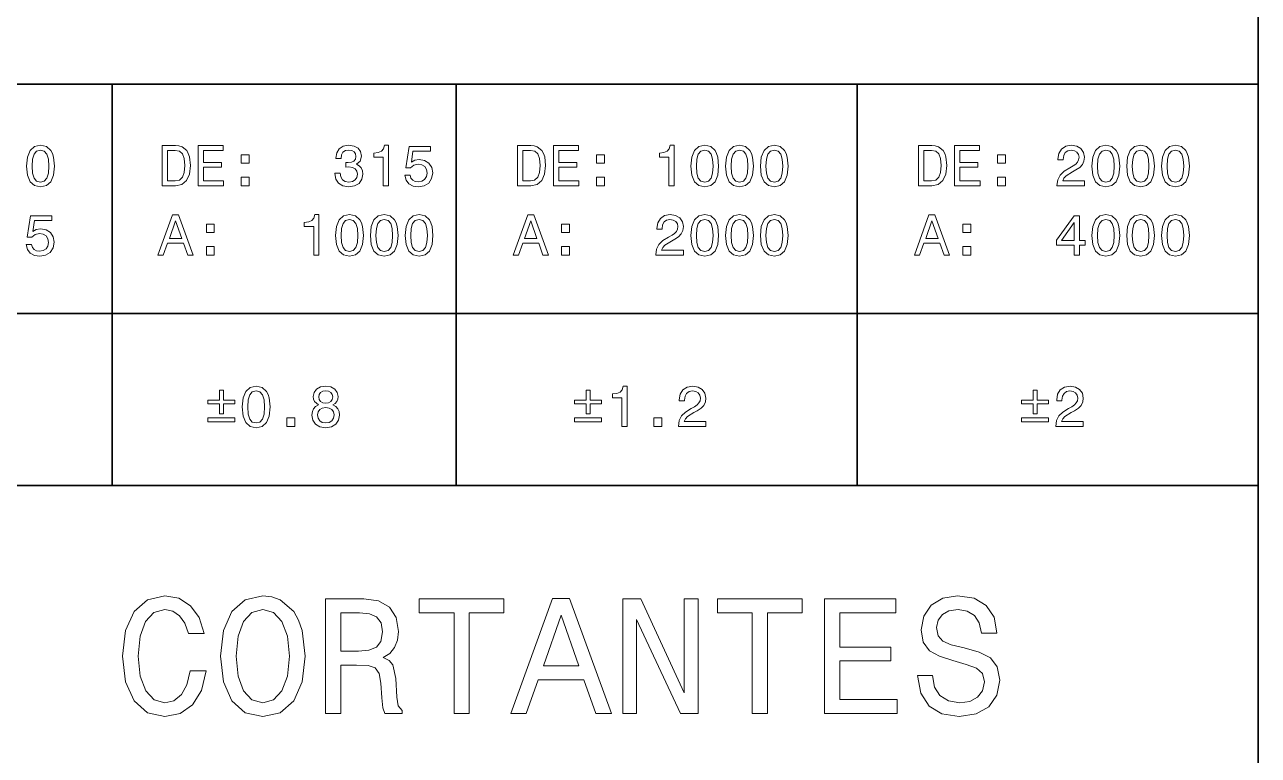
# Model space of a CAD drawing. Extents: x 15 to 1174, y 15 to 826.
# Drawn here: x 1066.3 to 1174, y 424.1 to 487.8 of the extents above; entities that cross this region are included whole.
import ezdxf

# ---------------------------------------------------------------- set-up
doc = ezdxf.new("R2010")
doc.units = 0

msp = doc.modelspace()

# ---------------------------------------------------------------- linework, layer by layer
at = {"color": 7, "lineweight": 35}
for p, q in [((1173.969971, 15), (1173.969971, 825.840027)), ((1173.969971, 447.625336), (1173.969971, 512.625366)), ((953.969971, 482.625336), (1173.969971, 482.625336)), ((1073.969971, 482.625336), (1073.969971, 447.625336)), ((1103.969971, 482.625336), (1103.969971, 447.625336)), ((1138.969971, 482.625336), (1138.969971, 447.625336)), ((953.969971, 462.625336), (1173.969971, 462.625336)), ((953.969971, 447.625336), (1173.969971, 447.625336)), ((953.969971, 447.625336), (1173.969971, 447.625336))]:
    msp.add_line(p, q, dxfattribs=at)
at = {"color": 7, "lineweight": 13}
for points in [[(1066.488647, 475.478363), (1066.564331, 474.686584), (1066.801392, 474.121735), (1067.179565, 473.778809), (1067.704102, 473.667847), (1068.223633, 473.778809), (1068.601807, 474.121735), (1068.833862, 474.686584), (1068.914551, 475.478363), (1068.833862, 476.265106), (1068.738037, 476.577789), (1068.601807, 476.834991), (1068.223633, 477.177917), (1067.704102, 477.293915), (1067.179565, 477.177917), (1066.801392, 476.829956), (1066.564331, 476.265106)], [(1066.9729, 475.478363), (1067.013184, 476.088593), (1067.139282, 476.527344), (1067.366211, 476.784546), (1067.704102, 476.875336), (1068.036987, 476.784546), (1068.263916, 476.527344), (1068.390015, 476.088593), (1068.430298, 475.478363), (1068.390015, 474.863098), (1068.263916, 474.424316), (1068.036987, 474.167114), (1067.704102, 474.08139), (1067.366211, 474.167114), (1067.139282, 474.424316), (1067.013184, 474.863098)], [(1079.48291, 477.268707), (1078.317993, 477.268707), (1078.317993, 473.768707), (1079.48291, 473.768707), (1080.032593, 473.879669), (1080.441162, 474.21756), (1080.693359, 474.767273), (1080.784058, 475.518707), (1080.703369, 476.285278), (1080.602539, 476.58786), (1080.461304, 476.829956), (1080.052856, 477.157745), (1079.785522, 477.238434)], [(1081.464966, 473.768707), (1083.68396, 473.768707), (1083.68396, 474.192352), (1081.928955, 474.192352), (1081.928955, 475.377502), (1083.49231, 475.377502), (1083.49231, 475.796082), (1081.928955, 475.796082), (1081.928955, 476.845062), (1083.643555, 476.845062), (1083.643555, 477.268707), (1081.464966, 477.268707)], [(1093.397217, 474.868134), (1093.397217, 474.832825), (1093.477905, 474.348663), (1093.714966, 473.985565), (1094.088135, 473.753571), (1094.582397, 473.667847), (1095.106812, 473.753571), (1095.500244, 473.975494), (1095.752441, 474.328491), (1095.84314, 474.78241), (1095.802856, 475.079956), (1095.691895, 475.322021), (1095.510376, 475.508606), (1095.268188, 475.644775), (1095.596069, 475.917114), (1095.712036, 476.35083), (1095.636353, 476.744202), (1095.419556, 477.041748), (1095.066528, 477.228363), (1094.582397, 477.293915), (1094.128418, 477.213226), (1093.780518, 476.991333), (1093.553589, 476.638306), (1093.477905, 476.169281), (1093.477905, 476.133972), (1093.926758, 476.133972), (1093.967041, 476.456757), (1094.098267, 476.688751), (1094.310059, 476.829956), (1094.607544, 476.880371), (1094.869873, 476.840027), (1095.061523, 476.734131), (1095.17749, 476.562653), (1095.2229, 476.330658), (1095.17749, 476.083557), (1095.056396, 475.917114), (1094.844604, 475.816254), (1094.557129, 475.786011), (1094.360474, 475.791046), (1094.360474, 475.392639), (1094.607544, 475.40271), (1094.925293, 475.35733), (1095.162354, 475.236298), (1095.303589, 475.039612), (1095.354004, 474.78241), (1095.298462, 474.489899), (1095.152222, 474.273041), (1094.920288, 474.136871), (1094.612671, 474.091461), (1094.294922, 474.141907), (1094.062866, 474.293213), (1093.916626, 474.535278), (1093.861206, 474.868134)], [(1097.613281, 473.768707), (1098.072266, 473.768707), (1098.072266, 477.293915), (1097.72937, 477.293915), (1097.63855, 476.986298), (1097.457031, 476.77951), (1097.179565, 476.658478), (1096.796387, 476.618134), (1096.796387, 476.260071), (1097.613281, 476.260071)], [(1099.48938, 474.681519), (1099.600342, 474.267975), (1099.847534, 473.945221), (1100.210571, 473.7435), (1100.674561, 473.667847), (1101.18396, 473.758606), (1101.582397, 474.005737), (1101.834473, 474.399109), (1101.930298, 474.903442), (1101.844604, 475.372467), (1101.602539, 475.740601), (1101.224243, 475.977631), (1100.735107, 476.063385), (1100.356812, 476.002869), (1100.064331, 475.836426), (1100.205566, 476.77951), (1101.738647, 476.77951), (1101.738647, 477.193054), (1099.867676, 477.193054), (1099.590332, 475.337158), (1099.993774, 475.337158), (1100.286255, 475.574188), (1100.659424, 475.659912), (1100.982178, 475.604431), (1101.22937, 475.443054), (1101.38562, 475.195953), (1101.441162, 474.878204), (1101.38562, 474.560486), (1101.224243, 474.313385), (1100.977173, 474.157043), (1100.659424, 474.101562), (1100.392212, 474.136871), (1100.185425, 474.252869), (1100.034058, 474.434418), (1099.958496, 474.681519)], [(1110.48291, 477.268707), (1109.317993, 477.268707), (1109.317993, 473.768707), (1110.48291, 473.768707), (1111.032593, 473.879669), (1111.441162, 474.21756), (1111.693359, 474.767273), (1111.784058, 475.518707), (1111.703369, 476.285278), (1111.602539, 476.58786), (1111.461304, 476.829956), (1111.052856, 477.157745), (1110.785522, 477.238434)], [(1112.464966, 473.768707), (1114.68396, 473.768707), (1114.68396, 474.192352), (1112.928955, 474.192352), (1112.928955, 475.377502), (1114.49231, 475.377502), (1114.49231, 475.796082), (1112.928955, 475.796082), (1112.928955, 476.845062), (1114.643555, 476.845062), (1114.643555, 477.268707), (1112.464966, 477.268707)], [(1122.54126, 473.768707), (1123.000244, 473.768707), (1123.000244, 477.293915), (1122.657349, 477.293915), (1122.566528, 476.986298), (1122.38501, 476.77951), (1122.107544, 476.658478), (1121.724243, 476.618134), (1121.724243, 476.260071), (1122.54126, 476.260071)], [(1124.452637, 475.478363), (1124.52832, 474.686584), (1124.765381, 474.121735), (1125.143555, 473.778809), (1125.668091, 473.667847), (1126.1875, 473.778809), (1126.565796, 474.121735), (1126.797729, 474.686584), (1126.878418, 475.478363), (1126.797729, 476.265106), (1126.701904, 476.577789), (1126.565796, 476.834991), (1126.1875, 477.177917), (1125.668091, 477.293915), (1125.143555, 477.177917), (1124.765381, 476.829956), (1124.52832, 476.265106)], [(1124.93689, 475.478363), (1124.977173, 476.088593), (1125.103271, 476.527344), (1125.3302, 476.784546), (1125.668091, 476.875336), (1126.000977, 476.784546), (1126.227905, 476.527344), (1126.354004, 476.088593), (1126.394287, 475.478363), (1126.354004, 474.863098), (1126.227905, 474.424316), (1126.000977, 474.167114), (1125.668091, 474.08139), (1125.3302, 474.167114), (1125.103271, 474.424316), (1124.977173, 474.863098)], [(1127.488647, 475.478363), (1127.564331, 474.686584), (1127.801392, 474.121735), (1128.179565, 473.778809), (1128.704102, 473.667847), (1129.223633, 473.778809), (1129.601807, 474.121735), (1129.833862, 474.686584), (1129.914551, 475.478363), (1129.833862, 476.265106), (1129.738037, 476.577789), (1129.601807, 476.834991), (1129.223633, 477.177917), (1128.704102, 477.293915), (1128.179565, 477.177917), (1127.801392, 476.829956), (1127.564331, 476.265106)], [(1127.9729, 475.478363), (1128.013184, 476.088593), (1128.139282, 476.527344), (1128.366211, 476.784546), (1128.704102, 476.875336), (1129.036987, 476.784546), (1129.263916, 476.527344), (1129.390015, 476.088593), (1129.430298, 475.478363), (1129.390015, 474.863098), (1129.263916, 474.424316), (1129.036987, 474.167114), (1128.704102, 474.08139), (1128.366211, 474.167114), (1128.139282, 474.424316), (1128.013184, 474.863098)], [(1130.52478, 475.478363), (1130.600342, 474.686584), (1130.837402, 474.121735), (1131.215698, 473.778809), (1131.740112, 473.667847), (1132.259644, 473.778809), (1132.637817, 474.121735), (1132.869873, 474.686584), (1132.950562, 475.478363), (1132.869873, 476.265106), (1132.774048, 476.577789), (1132.637817, 476.834991), (1132.259644, 477.177917), (1131.740112, 477.293915), (1131.215698, 477.177917), (1130.837402, 476.829956), (1130.600342, 476.265106)], [(1131.008911, 475.478363), (1131.049194, 476.088593), (1131.175293, 476.527344), (1131.402222, 476.784546), (1131.740112, 476.875336), (1132.072998, 476.784546), (1132.299927, 476.527344), (1132.426025, 476.088593), (1132.466309, 475.478363), (1132.426025, 474.863098), (1132.299927, 474.424316), (1132.072998, 474.167114), (1131.740112, 474.08139), (1131.402222, 474.167114), (1131.175293, 474.424316), (1131.049194, 474.863098)], [(1145.48291, 477.268707), (1144.317993, 477.268707), (1144.317993, 473.768707), (1145.48291, 473.768707), (1146.032593, 473.879669), (1146.441162, 474.21756), (1146.693359, 474.767273), (1146.784058, 475.518707), (1146.703369, 476.285278), (1146.602539, 476.58786), (1146.461304, 476.829956), (1146.052856, 477.157745), (1145.785522, 477.238434)], [(1147.464966, 473.768707), (1149.68396, 473.768707), (1149.68396, 474.192352), (1147.928955, 474.192352), (1147.928955, 475.377502), (1149.49231, 475.377502), (1149.49231, 475.796082), (1147.928955, 475.796082), (1147.928955, 476.845062), (1149.643555, 476.845062), (1149.643555, 477.268707), (1147.464966, 477.268707)], [(1156.401489, 473.768707), (1158.807129, 473.768707), (1158.807129, 474.202423), (1156.905884, 474.202423), (1157.011719, 474.439453), (1157.193359, 474.636139), (1157.753174, 474.994202), (1158.050659, 475.145508), (1158.383545, 475.362366), (1158.620605, 475.614532), (1158.756714, 475.912079), (1158.807129, 476.249969), (1158.721436, 476.673615), (1158.484375, 477.00647), (1158.121216, 477.218262), (1157.652222, 477.293915), (1157.168091, 477.208191), (1156.799927, 476.971161), (1156.562866, 476.592926), (1156.482178, 476.093628), (1156.482178, 476.023041), (1156.941162, 476.023041), (1156.941162, 476.063385), (1156.986572, 476.406311), (1157.122681, 476.658478), (1157.3396, 476.819855), (1157.627075, 476.875336), (1157.919556, 476.82489), (1158.136353, 476.698822), (1158.277588, 476.502136), (1158.328003, 476.255005), (1158.292725, 476.023041), (1158.196899, 475.826355), (1158.035522, 475.654877), (1157.813599, 475.503571), (1157.516113, 475.342194), (1157.021851, 475.02951), (1156.673828, 474.696655), (1156.467041, 474.293213), (1156.401489, 473.783844)], [(1159.452637, 475.478363), (1159.52832, 474.686584), (1159.765381, 474.121735), (1160.143555, 473.778809), (1160.668091, 473.667847), (1161.1875, 473.778809), (1161.565796, 474.121735), (1161.797729, 474.686584), (1161.878418, 475.478363), (1161.797729, 476.265106), (1161.701904, 476.577789), (1161.565796, 476.834991), (1161.1875, 477.177917), (1160.668091, 477.293915), (1160.143555, 477.177917), (1159.765381, 476.829956), (1159.52832, 476.265106)], [(1159.93689, 475.478363), (1159.977173, 476.088593), (1160.103271, 476.527344), (1160.3302, 476.784546), (1160.668091, 476.875336), (1161.000977, 476.784546), (1161.227905, 476.527344), (1161.354004, 476.088593), (1161.394287, 475.478363), (1161.354004, 474.863098), (1161.227905, 474.424316), (1161.000977, 474.167114), (1160.668091, 474.08139), (1160.3302, 474.167114), (1160.103271, 474.424316), (1159.977173, 474.863098)], [(1162.488647, 475.478363), (1162.564331, 474.686584), (1162.801392, 474.121735), (1163.179565, 473.778809), (1163.704102, 473.667847), (1164.223633, 473.778809), (1164.601807, 474.121735), (1164.833862, 474.686584), (1164.914551, 475.478363), (1164.833862, 476.265106), (1164.738037, 476.577789), (1164.601807, 476.834991), (1164.223633, 477.177917), (1163.704102, 477.293915), (1163.179565, 477.177917), (1162.801392, 476.829956), (1162.564331, 476.265106)], [(1162.9729, 475.478363), (1163.013184, 476.088593), (1163.139282, 476.527344), (1163.366211, 476.784546), (1163.704102, 476.875336), (1164.036987, 476.784546), (1164.263916, 476.527344), (1164.390015, 476.088593), (1164.430298, 475.478363), (1164.390015, 474.863098), (1164.263916, 474.424316), (1164.036987, 474.167114), (1163.704102, 474.08139), (1163.366211, 474.167114), (1163.139282, 474.424316), (1163.013184, 474.863098)], [(1165.52478, 475.478363), (1165.600342, 474.686584), (1165.837402, 474.121735), (1166.215698, 473.778809), (1166.740112, 473.667847), (1167.259644, 473.778809), (1167.637817, 474.121735), (1167.869873, 474.686584), (1167.950562, 475.478363), (1167.869873, 476.265106), (1167.774048, 476.577789), (1167.637817, 476.834991), (1167.259644, 477.177917), (1166.740112, 477.293915), (1166.215698, 477.177917), (1165.837402, 476.829956), (1165.600342, 476.265106)], [(1166.008911, 475.478363), (1166.049194, 476.088593), (1166.175293, 476.527344), (1166.402222, 476.784546), (1166.740112, 476.875336), (1167.072998, 476.784546), (1167.299927, 476.527344), (1167.426025, 476.088593), (1167.466309, 475.478363), (1167.426025, 474.863098), (1167.299927, 474.424316), (1167.072998, 474.167114), (1166.740112, 474.08139), (1166.402222, 474.167114), (1166.175293, 474.424316), (1166.049194, 474.863098)], [(1079.447632, 476.850128), (1079.830933, 476.774475), (1080.09314, 476.54248), (1080.249512, 476.128937), (1080.299927, 475.518707), (1080.244507, 474.92865), (1080.088135, 474.515106), (1079.820801, 474.267975), (1079.447632, 474.187286), (1078.786987, 474.187286), (1078.786987, 476.850128)], [(1085.212036, 475.725494), (1085.907959, 475.725494), (1085.907959, 476.476929), (1085.212036, 476.476929)], [(1110.447632, 476.850128), (1110.830933, 476.774475), (1111.09314, 476.54248), (1111.249512, 476.128937), (1111.299927, 475.518707), (1111.244507, 474.92865), (1111.088135, 474.515106), (1110.820801, 474.267975), (1110.447632, 474.187286), (1109.786987, 474.187286), (1109.786987, 476.850128)], [(1116.212036, 475.725494), (1116.907959, 475.725494), (1116.907959, 476.476929), (1116.212036, 476.476929)], [(1145.447632, 476.850128), (1145.830933, 476.774475), (1146.09314, 476.54248), (1146.249512, 476.128937), (1146.299927, 475.518707), (1146.244507, 474.92865), (1146.088135, 474.515106), (1145.820801, 474.267975), (1145.447632, 474.187286), (1144.786987, 474.187286), (1144.786987, 476.850128)], [(1151.212036, 475.725494), (1151.907959, 475.725494), (1151.907959, 476.476929), (1151.212036, 476.476929)], [(1085.212036, 473.768707), (1085.907959, 473.768707), (1085.907959, 474.520142), (1085.212036, 474.520142)], [(1116.212036, 473.768707), (1116.907959, 473.768707), (1116.907959, 474.520142), (1116.212036, 474.520142)], [(1151.212036, 473.768707), (1151.907959, 473.768707), (1151.907959, 474.520142), (1151.212036, 474.520142)], [(1066.453369, 468.634674), (1066.564331, 468.22113), (1066.811523, 467.898376), (1067.174561, 467.696655), (1067.63855, 467.621002), (1068.147949, 467.711761), (1068.546387, 467.958893), (1068.798462, 468.352264), (1068.894287, 468.856598), (1068.808594, 469.325623), (1068.566528, 469.693756), (1068.188232, 469.930786), (1067.699097, 470.016541), (1067.320801, 469.956024), (1067.02832, 469.789581), (1067.169556, 470.732666), (1068.702637, 470.732666), (1068.702637, 471.14621), (1066.831665, 471.14621), (1066.554321, 469.290314), (1066.957764, 469.290314), (1067.250244, 469.527344), (1067.623413, 469.613068), (1067.946167, 469.557587), (1068.193359, 469.39621), (1068.349609, 469.149109), (1068.405151, 468.83136), (1068.349609, 468.513641), (1068.188232, 468.266541), (1067.941162, 468.110199), (1067.623413, 468.054718), (1067.356079, 468.090027), (1067.149414, 468.206024), (1066.998047, 468.387573), (1066.922363, 468.634674)], [(1077.954834, 467.721863), (1078.418823, 467.721863), (1078.786987, 468.750671), (1080.18396, 468.750671), (1080.552124, 467.721863), (1081.026123, 467.721863), (1079.745239, 471.226898), (1079.230835, 471.226898)], [(1078.948364, 469.179352), (1079.488037, 470.722595), (1080.027588, 469.179352)], [(1082.176025, 469.67865), (1082.871948, 469.67865), (1082.871948, 470.430084), (1082.176025, 470.430084)], [(1091.54126, 467.721863), (1092.000244, 467.721863), (1092.000244, 471.24707), (1091.657349, 471.24707), (1091.566528, 470.939453), (1091.38501, 470.732666), (1091.107544, 470.611633), (1090.724243, 470.571289), (1090.724243, 470.213226), (1091.54126, 470.213226)], [(1093.452637, 469.431519), (1093.52832, 468.63974), (1093.765381, 468.07489), (1094.143555, 467.731964), (1094.668091, 467.621002), (1095.1875, 467.731964), (1095.565796, 468.07489), (1095.797729, 468.63974), (1095.878418, 469.431519), (1095.797729, 470.218262), (1095.701904, 470.530945), (1095.565796, 470.788147), (1095.1875, 471.131073), (1094.668091, 471.24707), (1094.143555, 471.131073), (1093.765381, 470.783112), (1093.52832, 470.218262)], [(1093.93689, 469.431519), (1093.977173, 470.041748), (1094.103271, 470.480499), (1094.3302, 470.737701), (1094.668091, 470.828491), (1095.000977, 470.737701), (1095.227905, 470.480499), (1095.354004, 470.041748), (1095.394287, 469.431519), (1095.354004, 468.816254), (1095.227905, 468.377472), (1095.000977, 468.12027), (1094.668091, 468.034546), (1094.3302, 468.12027), (1094.103271, 468.377472), (1093.977173, 468.816254)], [(1096.488647, 469.431519), (1096.564331, 468.63974), (1096.801392, 468.07489), (1097.179565, 467.731964), (1097.704102, 467.621002), (1098.223633, 467.731964), (1098.601807, 468.07489), (1098.833862, 468.63974), (1098.914551, 469.431519), (1098.833862, 470.218262), (1098.738037, 470.530945), (1098.601807, 470.788147), (1098.223633, 471.131073), (1097.704102, 471.24707), (1097.179565, 471.131073), (1096.801392, 470.783112), (1096.564331, 470.218262)], [(1096.9729, 469.431519), (1097.013184, 470.041748), (1097.139282, 470.480499), (1097.366211, 470.737701), (1097.704102, 470.828491), (1098.036987, 470.737701), (1098.263916, 470.480499), (1098.390015, 470.041748), (1098.430298, 469.431519), (1098.390015, 468.816254), (1098.263916, 468.377472), (1098.036987, 468.12027), (1097.704102, 468.034546), (1097.366211, 468.12027), (1097.139282, 468.377472), (1097.013184, 468.816254)], [(1099.52478, 469.431519), (1099.600342, 468.63974), (1099.837402, 468.07489), (1100.215698, 467.731964), (1100.740112, 467.621002), (1101.259644, 467.731964), (1101.637817, 468.07489), (1101.869873, 468.63974), (1101.950562, 469.431519), (1101.869873, 470.218262), (1101.774048, 470.530945), (1101.637817, 470.788147), (1101.259644, 471.131073), (1100.740112, 471.24707), (1100.215698, 471.131073), (1099.837402, 470.783112), (1099.600342, 470.218262)], [(1100.008911, 469.431519), (1100.049194, 470.041748), (1100.175293, 470.480499), (1100.402222, 470.737701), (1100.740112, 470.828491), (1101.072998, 470.737701), (1101.299927, 470.480499), (1101.426025, 470.041748), (1101.466309, 469.431519), (1101.426025, 468.816254), (1101.299927, 468.377472), (1101.072998, 468.12027), (1100.740112, 468.034546), (1100.402222, 468.12027), (1100.175293, 468.377472), (1100.049194, 468.816254)], [(1108.954834, 467.721863), (1109.418823, 467.721863), (1109.786987, 468.750671), (1111.18396, 468.750671), (1111.552124, 467.721863), (1112.026123, 467.721863), (1110.745239, 471.226898), (1110.230835, 471.226898)], [(1109.948364, 469.179352), (1110.488037, 470.722595), (1111.027588, 469.179352)], [(1113.176025, 469.67865), (1113.871948, 469.67865), (1113.871948, 470.430084), (1113.176025, 470.430084)], [(1121.401489, 467.721863), (1123.807129, 467.721863), (1123.807129, 468.155579), (1121.905884, 468.155579), (1122.011719, 468.392609), (1122.193359, 468.589294), (1122.753174, 468.947357), (1123.050659, 469.098663), (1123.383545, 469.315521), (1123.620605, 469.567688), (1123.756714, 469.865234), (1123.807129, 470.203125), (1123.721436, 470.62677), (1123.484375, 470.959625), (1123.121216, 471.171417), (1122.652222, 471.24707), (1122.168091, 471.161346), (1121.799927, 470.924316), (1121.562866, 470.546082), (1121.482178, 470.046783), (1121.482178, 469.976196), (1121.941162, 469.976196), (1121.941162, 470.016541), (1121.986572, 470.359467), (1122.122681, 470.611633), (1122.3396, 470.77301), (1122.627075, 470.828491), (1122.919556, 470.778046), (1123.136353, 470.651978), (1123.277588, 470.455292), (1123.328003, 470.20816), (1123.292725, 469.976196), (1123.196899, 469.77951), (1123.035522, 469.608032), (1122.813599, 469.456726), (1122.516113, 469.295349), (1122.021851, 468.982666), (1121.673828, 468.649811), (1121.467041, 468.246368), (1121.401489, 467.737)], [(1124.452637, 469.431519), (1124.52832, 468.63974), (1124.765381, 468.07489), (1125.143555, 467.731964), (1125.668091, 467.621002), (1126.1875, 467.731964), (1126.565796, 468.07489), (1126.797729, 468.63974), (1126.878418, 469.431519), (1126.797729, 470.218262), (1126.701904, 470.530945), (1126.565796, 470.788147), (1126.1875, 471.131073), (1125.668091, 471.24707), (1125.143555, 471.131073), (1124.765381, 470.783112), (1124.52832, 470.218262)], [(1124.93689, 469.431519), (1124.977173, 470.041748), (1125.103271, 470.480499), (1125.3302, 470.737701), (1125.668091, 470.828491), (1126.000977, 470.737701), (1126.227905, 470.480499), (1126.354004, 470.041748), (1126.394287, 469.431519), (1126.354004, 468.816254), (1126.227905, 468.377472), (1126.000977, 468.12027), (1125.668091, 468.034546), (1125.3302, 468.12027), (1125.103271, 468.377472), (1124.977173, 468.816254)], [(1127.488647, 469.431519), (1127.564331, 468.63974), (1127.801392, 468.07489), (1128.179565, 467.731964), (1128.704102, 467.621002), (1129.223633, 467.731964), (1129.601807, 468.07489), (1129.833862, 468.63974), (1129.914551, 469.431519), (1129.833862, 470.218262), (1129.738037, 470.530945), (1129.601807, 470.788147), (1129.223633, 471.131073), (1128.704102, 471.24707), (1128.179565, 471.131073), (1127.801392, 470.783112), (1127.564331, 470.218262)], [(1127.9729, 469.431519), (1128.013184, 470.041748), (1128.139282, 470.480499), (1128.366211, 470.737701), (1128.704102, 470.828491), (1129.036987, 470.737701), (1129.263916, 470.480499), (1129.390015, 470.041748), (1129.430298, 469.431519), (1129.390015, 468.816254), (1129.263916, 468.377472), (1129.036987, 468.12027), (1128.704102, 468.034546), (1128.366211, 468.12027), (1128.139282, 468.377472), (1128.013184, 468.816254)], [(1130.52478, 469.431519), (1130.600342, 468.63974), (1130.837402, 468.07489), (1131.215698, 467.731964), (1131.740112, 467.621002), (1132.259644, 467.731964), (1132.637817, 468.07489), (1132.869873, 468.63974), (1132.950562, 469.431519), (1132.869873, 470.218262), (1132.774048, 470.530945), (1132.637817, 470.788147), (1132.259644, 471.131073), (1131.740112, 471.24707), (1131.215698, 471.131073), (1130.837402, 470.783112), (1130.600342, 470.218262)], [(1131.008911, 469.431519), (1131.049194, 470.041748), (1131.175293, 470.480499), (1131.402222, 470.737701), (1131.740112, 470.828491), (1132.072998, 470.737701), (1132.299927, 470.480499), (1132.426025, 470.041748), (1132.466309, 469.431519), (1132.426025, 468.816254), (1132.299927, 468.377472), (1132.072998, 468.12027), (1131.740112, 468.034546), (1131.402222, 468.12027), (1131.175293, 468.377472), (1131.049194, 468.816254)], [(1143.954834, 467.721863), (1144.418823, 467.721863), (1144.786987, 468.750671), (1146.18396, 468.750671), (1146.552124, 467.721863), (1147.026123, 467.721863), (1145.745239, 471.226898), (1145.230835, 471.226898)], [(1144.948364, 469.179352), (1145.488037, 470.722595), (1146.027588, 469.179352)], [(1148.176025, 469.67865), (1148.871948, 469.67865), (1148.871948, 470.430084), (1148.176025, 470.430084)], [(1157.909424, 467.721863), (1158.363281, 467.721863), (1158.363281, 468.589294), (1158.862671, 468.589294), (1158.862671, 468.992767), (1158.363281, 468.992767), (1158.363281, 471.14621), (1157.904419, 471.14621), (1156.371216, 469.033112), (1156.371216, 468.589294), (1157.909424, 468.589294)], [(1156.794922, 468.992767), (1157.909424, 470.561188), (1157.909424, 468.992767)], [(1159.452637, 469.431519), (1159.52832, 468.63974), (1159.765381, 468.07489), (1160.143555, 467.731964), (1160.668091, 467.621002), (1161.1875, 467.731964), (1161.565796, 468.07489), (1161.797729, 468.63974), (1161.878418, 469.431519), (1161.797729, 470.218262), (1161.701904, 470.530945), (1161.565796, 470.788147), (1161.1875, 471.131073), (1160.668091, 471.24707), (1160.143555, 471.131073), (1159.765381, 470.783112), (1159.52832, 470.218262)], [(1159.93689, 469.431519), (1159.977173, 470.041748), (1160.103271, 470.480499), (1160.3302, 470.737701), (1160.668091, 470.828491), (1161.000977, 470.737701), (1161.227905, 470.480499), (1161.354004, 470.041748), (1161.394287, 469.431519), (1161.354004, 468.816254), (1161.227905, 468.377472), (1161.000977, 468.12027), (1160.668091, 468.034546), (1160.3302, 468.12027), (1160.103271, 468.377472), (1159.977173, 468.816254)], [(1162.488647, 469.431519), (1162.564331, 468.63974), (1162.801392, 468.07489), (1163.179565, 467.731964), (1163.704102, 467.621002), (1164.223633, 467.731964), (1164.601807, 468.07489), (1164.833862, 468.63974), (1164.914551, 469.431519), (1164.833862, 470.218262), (1164.738037, 470.530945), (1164.601807, 470.788147), (1164.223633, 471.131073), (1163.704102, 471.24707), (1163.179565, 471.131073), (1162.801392, 470.783112), (1162.564331, 470.218262)], [(1162.9729, 469.431519), (1163.013184, 470.041748), (1163.139282, 470.480499), (1163.366211, 470.737701), (1163.704102, 470.828491), (1164.036987, 470.737701), (1164.263916, 470.480499), (1164.390015, 470.041748), (1164.430298, 469.431519), (1164.390015, 468.816254), (1164.263916, 468.377472), (1164.036987, 468.12027), (1163.704102, 468.034546), (1163.366211, 468.12027), (1163.139282, 468.377472), (1163.013184, 468.816254)], [(1165.52478, 469.431519), (1165.600342, 468.63974), (1165.837402, 468.07489), (1166.215698, 467.731964), (1166.740112, 467.621002), (1167.259644, 467.731964), (1167.637817, 468.07489), (1167.869873, 468.63974), (1167.950562, 469.431519), (1167.869873, 470.218262), (1167.774048, 470.530945), (1167.637817, 470.788147), (1167.259644, 471.131073), (1166.740112, 471.24707), (1166.215698, 471.131073), (1165.837402, 470.783112), (1165.600342, 470.218262)], [(1166.008911, 469.431519), (1166.049194, 470.041748), (1166.175293, 470.480499), (1166.402222, 470.737701), (1166.740112, 470.828491), (1167.072998, 470.737701), (1167.299927, 470.480499), (1167.426025, 470.041748), (1167.466309, 469.431519), (1167.426025, 468.816254), (1167.299927, 468.377472), (1167.072998, 468.12027), (1166.740112, 468.034546), (1166.402222, 468.12027), (1166.175293, 468.377472), (1166.049194, 468.816254)], [(1082.176025, 467.721863), (1082.871948, 467.721863), (1082.871948, 468.473297), (1082.176025, 468.473297)], [(1113.176025, 467.721863), (1113.871948, 467.721863), (1113.871948, 468.473297), (1113.176025, 468.473297)], [(1148.176025, 467.721863), (1148.871948, 467.721863), (1148.871948, 468.473297), (1148.176025, 468.473297)], [(1083.311523, 453.868134), (1083.659424, 453.868134), (1083.659424, 454.740601), (1084.657959, 454.740601), (1084.657959, 455.083557), (1083.659424, 455.083557), (1083.659424, 455.950989), (1083.311523, 455.950989), (1083.311523, 455.083557), (1082.312866, 455.083557), (1082.312866, 454.740601), (1083.311523, 454.740601)], [(1085.308594, 454.478363), (1085.384277, 453.686584), (1085.621216, 453.121735), (1085.999512, 452.778809), (1086.524048, 452.667847), (1087.043457, 452.778809), (1087.421753, 453.121735), (1087.653687, 453.686584), (1087.734375, 454.478363), (1087.653687, 455.265106), (1087.557861, 455.577789), (1087.421753, 455.834991), (1087.043457, 456.177917), (1086.524048, 456.293915), (1085.999512, 456.177917), (1085.621216, 455.829956), (1085.384277, 455.265106)], [(1085.792725, 454.478363), (1085.83313, 455.088593), (1085.959106, 455.527344), (1086.186157, 455.784546), (1086.524048, 455.875336), (1086.856812, 455.784546), (1087.083862, 455.527344), (1087.209839, 455.088593), (1087.250244, 454.478363), (1087.209839, 453.863098), (1087.083862, 453.424316), (1086.856812, 453.167114), (1086.524048, 453.08139), (1086.186157, 453.167114), (1085.959106, 453.424316), (1085.83313, 453.863098)], [(1091.970703, 454.654877), (1091.713501, 454.513672), (1091.536987, 454.316986), (1091.426025, 454.069855), (1091.390747, 453.772308), (1091.471436, 453.323456), (1091.703369, 452.975494), (1092.081665, 452.753571), (1092.596069, 452.667847), (1093.105469, 452.753571), (1093.483643, 452.975494), (1093.715698, 453.323456), (1093.801392, 453.772308), (1093.760986, 454.069855), (1093.655151, 454.316986), (1093.473633, 454.513672), (1093.221436, 454.654877), (1093.423096, 454.775909), (1093.564331, 454.942352), (1093.650146, 455.144073), (1093.680298, 455.391174), (1093.599609, 455.749268), (1093.387817, 456.036713), (1093.044922, 456.223328), (1092.596069, 456.293915), (1092.142212, 456.223328), (1091.799194, 456.036713), (1091.582397, 455.749268), (1091.506714, 455.391174), (1091.531982, 455.144073), (1091.617676, 454.942352)], [(1091.98584, 455.35083), (1092.026123, 455.572754), (1092.147217, 455.744202), (1092.338867, 455.850128), (1092.596069, 455.890472), (1092.848267, 455.850128), (1093.039795, 455.744202), (1093.160889, 455.572754), (1093.206299, 455.35083), (1093.160889, 455.123901), (1093.039795, 454.947388), (1092.848267, 454.83139), (1092.596069, 454.796082), (1092.338867, 454.836426), (1092.147217, 454.947388), (1092.026123, 455.123901)], [(1115.311523, 453.868134), (1115.659424, 453.868134), (1115.659424, 454.740601), (1116.657959, 454.740601), (1116.657959, 455.083557), (1115.659424, 455.083557), (1115.659424, 455.950989), (1115.311523, 455.950989), (1115.311523, 455.083557), (1114.312866, 455.083557), (1114.312866, 454.740601), (1115.311523, 454.740601)], [(1118.433228, 452.768707), (1118.892212, 452.768707), (1118.892212, 456.293915), (1118.549194, 456.293915), (1118.458496, 455.986298), (1118.276855, 455.77951), (1117.999512, 455.658478), (1117.616211, 455.618134), (1117.616211, 455.260071), (1118.433228, 455.260071)], [(1123.365479, 452.768707), (1125.771118, 452.768707), (1125.771118, 453.202423), (1123.869873, 453.202423), (1123.975708, 453.439453), (1124.157349, 453.636139), (1124.717041, 453.994202), (1125.014648, 454.145508), (1125.347534, 454.362366), (1125.584473, 454.614532), (1125.720703, 454.912079), (1125.771118, 455.249969), (1125.685425, 455.673615), (1125.448364, 456.00647), (1125.085205, 456.218262), (1124.616211, 456.293915), (1124.13208, 456.208191), (1123.763916, 455.971161), (1123.526855, 455.592926), (1123.446167, 455.093628), (1123.446167, 455.023041), (1123.905151, 455.023041), (1123.905151, 455.063385), (1123.950562, 455.406311), (1124.08667, 455.658478), (1124.303589, 455.819855), (1124.591064, 455.875336), (1124.883545, 455.82489), (1125.100342, 455.698822), (1125.241577, 455.502136), (1125.291992, 455.255005), (1125.256714, 455.023041), (1125.160889, 454.826355), (1124.999512, 454.654877), (1124.777588, 454.503571), (1124.480103, 454.342194), (1123.98584, 454.02951), (1123.637817, 453.696655), (1123.43103, 453.293213), (1123.365479, 452.783844)], [(1154.311523, 453.868134), (1154.659424, 453.868134), (1154.659424, 454.740601), (1155.657959, 454.740601), (1155.657959, 455.083557), (1154.659424, 455.083557), (1154.659424, 455.950989), (1154.311523, 455.950989), (1154.311523, 455.083557), (1153.312866, 455.083557), (1153.312866, 454.740601), (1154.311523, 454.740601)], [(1156.293457, 452.768707), (1158.699097, 452.768707), (1158.699097, 453.202423), (1156.797729, 453.202423), (1156.903687, 453.439453), (1157.085205, 453.636139), (1157.64502, 453.994202), (1157.942627, 454.145508), (1158.275391, 454.362366), (1158.512451, 454.614532), (1158.648682, 454.912079), (1158.699097, 455.249969), (1158.613281, 455.673615), (1158.376343, 456.00647), (1158.013184, 456.218262), (1157.544189, 456.293915), (1157.060059, 456.208191), (1156.691895, 455.971161), (1156.454834, 455.592926), (1156.374146, 455.093628), (1156.374146, 455.023041), (1156.83313, 455.023041), (1156.83313, 455.063385), (1156.878418, 455.406311), (1157.014648, 455.658478), (1157.231445, 455.819855), (1157.518921, 455.875336), (1157.811523, 455.82489), (1158.02832, 455.698822), (1158.169556, 455.502136), (1158.219971, 455.255005), (1158.184692, 455.023041), (1158.088867, 454.826355), (1157.92749, 454.654877), (1157.705566, 454.503571), (1157.407959, 454.342194), (1156.913818, 454.02951), (1156.565796, 453.696655), (1156.359009, 453.293213), (1156.293457, 452.783844)], [(1091.874878, 453.78241), (1091.920288, 454.049683), (1092.066528, 454.251404), (1092.293457, 454.382538), (1092.596069, 454.427917), (1092.893555, 454.382538), (1093.120605, 454.251404), (1093.266846, 454.049683), (1093.317261, 453.78241), (1093.266846, 453.494934), (1093.120605, 453.278076), (1092.893555, 453.136871), (1092.596069, 453.091461), (1092.293457, 453.136871), (1092.066528, 453.278076), (1091.920288, 453.494934)], [(1082.312866, 453.525177), (1082.312866, 453.177216), (1084.657959, 453.177216), (1084.657959, 453.525177)], [(1089.212036, 452.768707), (1089.907959, 452.768707), (1089.907959, 453.520142), (1089.212036, 453.520142)], [(1114.312866, 453.525177), (1114.312866, 453.177216), (1116.657959, 453.177216), (1116.657959, 453.525177)], [(1121.212036, 452.768707), (1121.907959, 452.768707), (1121.907959, 453.520142), (1121.212036, 453.520142)], [(1153.312866, 453.525177), (1153.312866, 453.177216), (1155.657959, 453.177216), (1155.657959, 453.525177)], [(1080.763672, 431.466858), (1080.475464, 430.25647), (1080, 429.391907), (1079.337158, 428.858765), (1078.559082, 428.685852), (1077.622437, 428.945221), (1076.887573, 429.723328), (1076.397705, 430.991333), (1076.239258, 432.749268), (1076.397705, 434.492798), (1076.873169, 435.775208), (1077.608032, 436.553314), (1078.559082, 436.827087), (1079.250732, 436.682983), (1079.841553, 436.279541), (1080.302612, 435.631104), (1080.619629, 434.737732), (1081.988525, 434.737732), (1081.556152, 436.106628), (1080.806885, 437.144073), (1079.783936, 437.79248), (1078.559082, 438.023041), (1077.031738, 437.662811), (1075.864502, 436.654175), (1075.115234, 434.997101), (1074.855957, 432.749268), (1075.115234, 430.501434), (1075.864502, 428.84436), (1077.031738, 427.82132), (1078.559082, 427.475494), (1079.89917, 427.749268), (1080.979858, 428.51297), (1081.74353, 429.766571), (1082.146973, 431.466858)], [(1083.400635, 432.749268), (1083.659912, 430.501434), (1084.40918, 428.84436), (1085.576416, 427.82132), (1087.10376, 427.475494), (1088.616699, 427.82132), (1089.79834, 428.84436), (1090.533203, 430.501434), (1090.806885, 432.749268), (1090.533203, 434.982697), (1090.216187, 435.890472), (1089.79834, 436.639771), (1088.616699, 437.662811), (1087.89624, 437.92218), (1087.10376, 438.023041), (1085.562012, 437.662811), (1084.394775, 436.654175), (1083.659912, 434.997101)], [(1092.564819, 427.749268), (1093.904907, 427.749268), (1093.904907, 431.971161), (1095.273804, 431.971161), (1096.282471, 431.927948), (1096.916504, 431.726227), (1097.262207, 431.250702), (1097.406372, 430.400574), (1097.478394, 429.103729), (1097.564819, 428.253601), (1097.737793, 427.749268), (1099.250732, 427.749268), (1099.250732, 428.023041), (1098.919312, 428.426514), (1098.804077, 429.175781), (1098.703125, 430.789612), (1098.458252, 431.985565), (1098.126831, 432.360229), (1097.608032, 432.634003), (1098.184448, 432.994232), (1098.587891, 433.498535), (1098.84729, 434.132538), (1098.933716, 434.89624), (1098.732056, 436.106628), (1098.15564, 437.014404), (1097.20459, 437.561951), (1095.907837, 437.749268), (1092.564819, 437.749268)], [(1103.789673, 427.749268), (1105.115234, 427.749268), (1105.115234, 436.538879), (1108.141235, 436.538879), (1108.141235, 437.749268), (1100.749268, 437.749268), (1100.749268, 436.538879), (1103.789673, 436.538879)], [(1108.74646, 427.749268), (1110.072021, 427.749268), (1111.123901, 430.688751), (1115.115234, 430.688751), (1116.167114, 427.749268), (1117.521606, 427.749268), (1113.861694, 437.763672), (1112.391968, 437.763672)], [(1118.515869, 427.749268), (1119.711792, 427.749268), (1119.711792, 435.94812), (1123.544678, 427.749268), (1125.086426, 427.749268), (1125.086426, 437.749268), (1123.876099, 437.749268), (1123.876099, 429.550415), (1120.086426, 437.749268), (1118.515869, 437.749268)], [(1129.812744, 427.749268), (1131.138306, 427.749268), (1131.138306, 436.538879), (1134.164307, 436.538879), (1134.164307, 437.749268), (1126.772339, 437.749268), (1126.772339, 436.538879), (1129.812744, 436.538879)], [(1136.123901, 427.749268), (1142.463989, 427.749268), (1142.463989, 428.959656), (1137.449585, 428.959656), (1137.449585, 432.345795), (1141.916382, 432.345795), (1141.916382, 433.541779), (1137.449585, 433.541779), (1137.449585, 436.538879), (1142.348755, 436.538879), (1142.348755, 437.749268), (1136.123901, 437.749268)], [(1145.547607, 431.048981), (1144.236328, 431.048981), (1144.524536, 429.521606), (1145.244995, 428.397675), (1146.354492, 427.720459), (1147.853027, 427.475494), (1149.337158, 427.706055), (1150.446655, 428.340057), (1151.15271, 429.33429), (1151.412109, 430.645508), (1151.195923, 431.827087), (1150.59082, 432.590759), (1149.610962, 433.095093), (1148.299683, 433.469727), (1147.175781, 433.7435), (1146.440918, 434.060516), (1146.023071, 434.521606), (1145.893311, 435.242065), (1146.023071, 435.890472), (1146.397705, 436.380402), (1146.974121, 436.711792), (1147.766602, 436.827087), (1148.573486, 436.682983), (1149.20752, 436.293945), (1149.625366, 435.645508), (1149.827148, 434.766571), (1151.138306, 434.766571), (1151.138306, 434.79538), (1150.907715, 436.149841), (1150.230591, 437.158478), (1149.164307, 437.79248), (1147.723389, 438.008636), (1146.426514, 437.79248), (1145.417847, 437.187317), (1144.769409, 436.250702), (1144.53894, 435.040344), (1144.726196, 433.959656), (1145.273804, 433.224762), (1146.138306, 432.734863), (1147.319824, 432.360229), (1148.487061, 432.028809), (1149.365967, 431.711792), (1149.89917, 431.250702), (1150.086426, 430.501434), (1149.913574, 429.737732), (1149.466797, 429.161377), (1148.789673, 428.801147), (1147.910645, 428.685852), (1146.930786, 428.84436), (1146.181519, 429.30545), (1145.706055, 430.054749)], [(1084.783936, 432.749268), (1084.942383, 434.492798), (1085.417847, 435.775208), (1086.15271, 436.553314), (1087.10376, 436.827087), (1088.040405, 436.553314), (1088.775269, 435.760803), (1089.250732, 434.478363), (1089.423584, 432.749268), (1089.250732, 431.005737), (1088.775269, 429.723328), (1088.040405, 428.945221), (1087.10376, 428.685852), (1086.15271, 428.945221), (1085.417847, 429.723328), (1084.942383, 430.991333)], [(1095.533203, 436.524475), (1096.412109, 436.438019), (1097.031738, 436.164246), (1097.420776, 435.659943), (1097.550415, 434.867432), (1097.406372, 434.031677), (1097.017334, 433.527374), (1096.354492, 433.268005), (1095.446655, 433.195953), (1093.904907, 433.195953), (1093.904907, 436.524475)], [(1111.585083, 431.913544), (1113.126831, 436.322754), (1114.668579, 431.913544)]]:
    msp.add_lwpolyline(points, close=True, dxfattribs=at)

doc.saveas('drawing.dxf')
